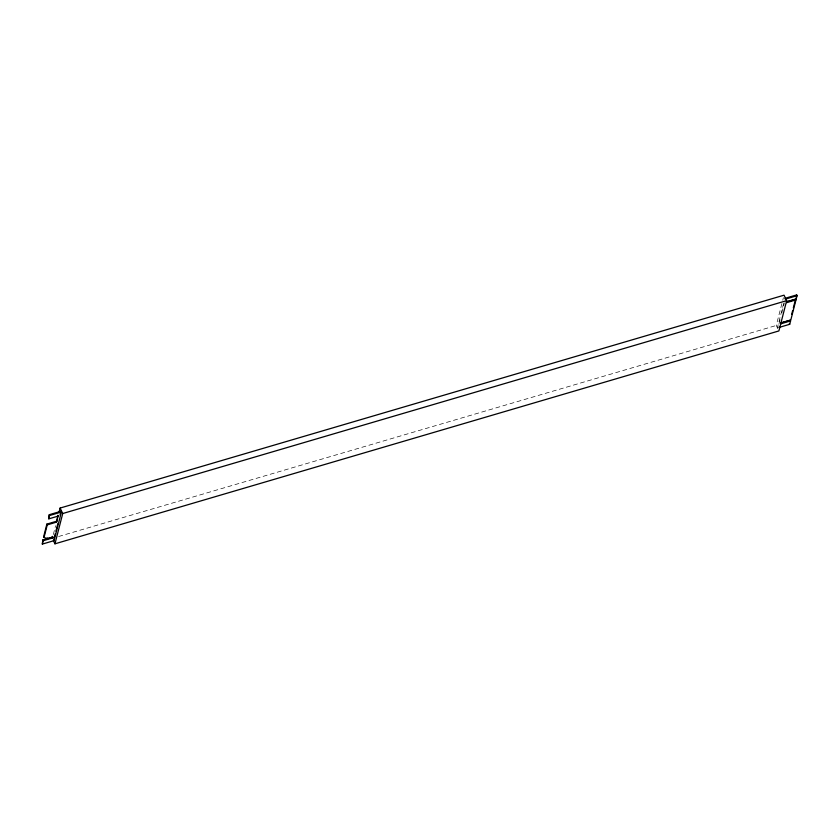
<?xml version="1.0" encoding="UTF-8"?>
<svg xmlns="http://www.w3.org/2000/svg" width="839" height="839" viewBox="0 0 839 839"><rect width="100%" height="100%" fill="white"/><g stroke="black" fill="none" stroke-linecap="round" stroke-linejoin="round"><path stroke-width="0.63" stroke-dasharray="4.2 3.15" d="M53.308 534.569L55.573 525.738M777.837 328.741L776.264 325.469L782.42 301.484M782.745 300.226L783.395 297.698M783.678 303.34L777.606 326.969L777.984 327.745L780.218 319.04M781.812 312.821L784.371 302.869M58.615 536.509L776.264 325.469"/><path stroke-width="1.26" d="M52.196 537.18L42.81 539.938L42.328 544.091L54.053 540.641L61.394 512.031L61.016 511.255L49.291 514.706L48.809 518.848L58.185 516.09L57.807 515.303L56.643 522.11L47.257 524.868L44.016 537.484L47.624 538.669L52.773 537.159L52.396 536.373L52.563 537.967L43.188 540.725L42.328 544.091M56.265 521.334L46.879 524.092L43.649 536.698L44.016 537.484M48.809 518.848L49.291 514.706M52.563 537.967L52.773 537.159M56.643 522.11L58.164 515.639M59.139 511.853L60.104 508.067L784.046 295.181L786.667 300.645L778.896 330.933L54.955 543.819L53.381 540.547M53.99 538.617L55.269 533.635M55.909 531.15L57.828 523.693M60.062 514.989L61.016 511.255M54.955 543.819L62.736 513.531L60.104 508.067M781.193 323.697L780.815 322.91L790.191 320.152L790.569 320.938L781.193 323.697L781.403 322.847L790.789 320.089L795.97 299.901L795.592 299.124L787.391 301.537M791.701 314.268L792.677 310.482M793.327 307.955L795.267 300.383M796.672 294.909L797.05 295.695L785.325 299.145L784.947 298.359L796.672 294.909L796.19 299.062L786.804 301.82L786.594 302.659L795.97 299.901M779.158 327.399L789.709 324.294L790.569 320.938M796.19 299.062L797.05 295.695M49.669 515.482L61.394 512.031M62.736 513.531L786.667 300.645M789.331 323.518L789.709 324.294M46.879 524.092L47.257 524.868M53.675 539.855L54.053 540.641M47.246 537.893L47.624 538.669M42.81 539.938L43.188 540.725"/></g></svg>
